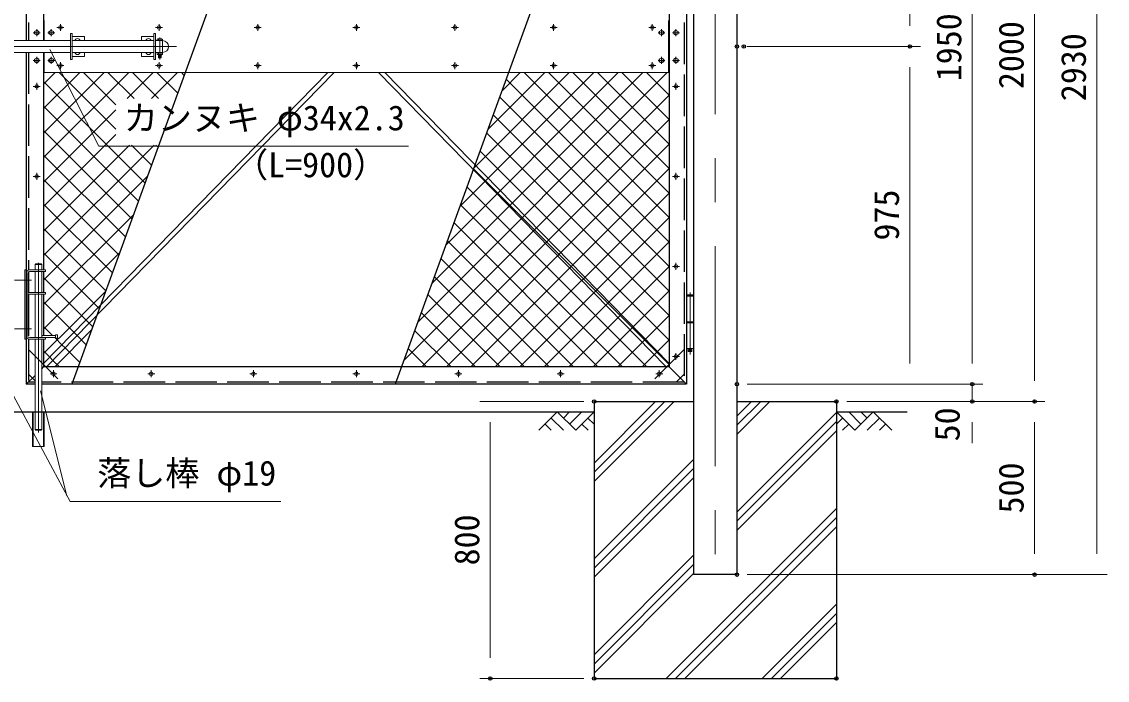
# Model space of a CAD drawing. Units: millimetres, scale not verified. Extents: x -6300 to 6300, y -4455 to 4455.
# Drawn here: x -2373 to 763, y -2113 to -211 of the extents above; entities that cross this region are included whole.
import ezdxf
from ezdxf.enums import TextEntityAlignment as Align

# ---------------------------------------------------------------- set-up
doc = ezdxf.new("R2010")
doc.units = ezdxf.units.MM
doc.header["$LTSCALE"] = 20
doc.header["$PDMODE"] = 32
doc.header["$PDSIZE"] = 10
doc.linetypes.add('DASHED', pattern=[7.5, 6, -1.5])
doc.linetypes.add('USER1', pattern=[50.8, 31.75, -6.35, 6.35, -6.35])
for name, color, linetype, lineweight in [('0-1_D-STR4', 7, 'Continuous', 25), ('0-2_D-BGD', 7, 'Continuous', 25), ('0-3_D-DCR-HCH', 7, 'Continuous', 13), ('0-4_D-STR-DIM', 7, 'Continuous', 13), ('0-6_Defpoints', 8, 'Continuous', 25), ('0-7_D-STR-TXT', 7, 'Continuous', 13), ('0-8_D-STR2', 7, 'Continuous', 13), ('0-9_D-STR1', 1, 'Continuous', 25), ('0-A_D-BMK', 2, 'USER1', 13), ('0-B_D-STR3', 3, 'Continuous', 13)]:
    doc.layers.add(name, color=color, linetype=linetype, lineweight=lineweight)
doc.styles.add('ＭＳ ゴシック', font='')
doc.styles.get('ＭＳ ゴシック').set_extended_font_data('MS Gothic')

msp = doc.modelspace()

# ---------------------------------------------------------------- linework, layer by layer
at = {"layer": '0-1_D-STR4'}
for p, q in [((-719.06, -1307.84), (-719.06, -2107.84)), ((-719.06, -1307.84), (-431.56, -1307.84)), ((-306.56, -1307.84), (-19.06, -1307.84)), ((-19.06, -1307.84), (-19.06, -2107.84)), ((-719.06, -2107.84), (-19.06, -2107.84))]:
    msp.add_line(p, q, dxfattribs=at)
at = {"layer": '0-2_D-BGD'}
for p, q in [((-4019.06, -1337.84), (-719.06, -1337.84)), ((-19.06, -1337.84), (185.22, -1337.84))]:
    msp.add_line(p, q, dxfattribs=at)
at = {"layer": '0-3_D-DCR-HCH'}
for p, q in [((-719.06, -1538.63), (-488.27, -1307.84)), ((-719.06, -1512.11), (-514.79, -1307.84)), ((-719.06, -1485.6), (-541.31, -1307.84)), ((-306.56, -1403.05), (-211.35, -1307.84)), ((-306.56, -1376.54), (-237.87, -1307.84)), ((-306.56, -1350.02), (-264.38, -1307.84)), ((-825.49, -1337.84), (-878.7, -1391.05)), ((-825.49, -1337.84), (-772.28, -1391.05)), ((-807.75, -1355.57), (-790.01, -1337.84)), ((-790.01, -1373.31), (-754.54, -1337.84)), ((-772.28, -1391.05), (-719.06, -1337.84)), ((-306.56, -1626.94), (-19.06, -1339.44)), ((34.15, -1391.05), (-19.06, -1337.84)), ((51.88, -1373.31), (16.41, -1337.84)), ((87.36, -1337.84), (34.15, -1391.05)), ((69.71, -1355.67), (51.88, -1337.84)), ((87.36, -1337.84), (140.57, -1391.05)), ((-860.96, -1373.31), (-843.14, -1391.05)), ((-843.23, -1355.57), (-807.59, -1391.05)), ((-754.54, -1373.31), (-736.72, -1391.05)), ((-736.8, -1355.57), (-719.06, -1373.23)), ((-306.56, -1653.46), (-19.06, -1365.96)), ((-1.33, -1355.57), (-19.06, -1373.23)), ((16.41, -1373.31), (-1.41, -1391.05)), ((105.1, -1355.57), (69.46, -1391.05)), ((122.83, -1373.31), (105.02, -1391.05)), ((-306.56, -1679.98), (-19.06, -1392.48)), ((-719.06, -1762.52), (-431.56, -1475.02)), ((-719.06, -1789.04), (-431.56, -1501.54)), ((-719.06, -1815.55), (-431.56, -1528.05)), ((-510.53, -2107.84), (-19.06, -1616.37)), ((-484.02, -2107.84), (-19.06, -1642.89)), ((-457.5, -2107.84), (-19.06, -1669.4)), ((-719.06, -2039.44), (-431.56, -1751.94)), ((-719.06, -2065.96), (-431.56, -1778.46)), ((-719.06, -2092.48), (-431.56, -1804.98)), ((-233.61, -2107.84), (-19.06, -1893.29)), ((-207.09, -2107.84), (-19.06, -1919.81)), ((-180.58, -2107.84), (-19.06, -1946.33))]:
    msp.add_line(p, q, dxfattribs=at)
at = {"layer": '0-4_D-STR-DIM'}
for p, q in [((733.44, -1747.84), (733.44, 1062.16)), ((193.44, -222.84), (193.44, 632.16)), ((373.44, 632.16), (373.44, -1197.84)), ((553.44, 632.16), (553.44, -1247.84)), ((-276.56, -282.84), (223.44, -282.84)), ((-256.56, -282.84), (223.44, -282.84)), ((193.44, -1197.84), (193.44, -342.84)), ((373.44, -1197.84), (373.44, -1137.84)), ((-276.56, -1257.84), (223.44, -1257.84)), ((-276.56, -1257.84), (403.44, -1257.84)), ((-276.56, -1257.84), (403.44, -1257.84)), ((373.44, -1257.84), (373.44, -1307.84)), ((-749.06, -1307.84), (-1049.06, -1307.84)), ((10.94, -1307.84), (403.44, -1307.84)), ((10.94, -1307.84), (583.44, -1307.84)), ((10.94, -1307.84), (583.44, -1307.84)), ((-1019.06, -1367.84), (-1019.06, -2047.84)), ((373.44, -1367.84), (373.44, -1427.84)), ((553.44, -1367.84), (553.44, -1747.84)), ((-276.56, -1807.84), (583.44, -1807.84)), ((-276.56, -1807.84), (763.44, -1807.84)), ((-749.06, -2107.84), (-1049.06, -2107.84))]:
    msp.add_line(p, q, dxfattribs=at)
at = {"layer": '0-6_Defpoints'}
for p, q in [((-1518.02, 692.16), (-2227.76, -1257.84)), ((-584.37, 692.16), (-1294.11, -1257.84))]:
    msp.add_line(p, q, dxfattribs=at)
for p in [(-306.56, -282.84), (-286.56, -282.84), (193.44, -282.84), (-306.56, -1257.84), (373.44, -1257.84), (-719.06, -1307.84), (-19.06, -1307.84), (373.44, -1307.84), (553.44, -1307.84), (-306.56, -1807.84), (553.44, -1807.84), (-1019.06, -2107.84), (-719.06, -2107.84), (-19.06, -2107.84)]:
    msp.add_point(p, dxfattribs=at)
at = {"layer": '0-7_D-STR-TXT'}
msp.add_line((-2242.03, -1580.22), (-2318.41, -1276.89), dxfattribs=at)
for points in [[(-1255.27, -570.09), (-2149.8, -570.09), (-2291.85, -291.47)], [(-1624.26, -1596.63), (-2233.26, -1596.63), (-2404.12, -1276.72)]]:
    msp.add_lwpolyline(points, dxfattribs=at)
at = {"layer": '0-8_D-STR2'}
for p, q in [((-2309.56, -391.49), (-2275.91, -357.84)), ((-2309.56, -462.2), (-2205.2, -357.84)), ((-2309.56, -532.91), (-2134.49, -357.84)), ((-2309.56, -603.62), (-2063.78, -357.84)), ((-2101.35, -521.56), (-2265.07, -357.84)), ((-2101.35, -450.85), (-2194.36, -357.84)), ((-2048.37, -433.12), (-2123.65, -357.84)), ((-2068.35, -433.12), (-1993.07, -357.84)), ((-1977.66, -433.12), (-2052.94, -357.84)), ((-1997.64, -433.12), (-1922.36, -357.84)), ((-1922.08, -417.98), (-1982.23, -357.84)), ((-1903.21, -366.14), (-1911.52, -357.84)), ((-1228.85, -1078.54), (-508.14, -357.84)), ((-1188.39, -967.37), (-578.86, -357.84)), ((-1147.92, -856.19), (-649.57, -357.84)), ((-1107.46, -745.02), (-720.28, -357.84)), ((-1066.99, -633.84), (-790.99, -357.84)), ((-1026.53, -522.67), (-861.7, -357.84)), ((-986.06, -411.49), (-932.41, -357.84)), ((-502.56, -776.84), (-921.57, -357.84)), ((-502.56, -706.13), (-850.86, -357.84)), ((-502.56, -635.42), (-780.15, -357.84)), ((-502.56, -564.71), (-709.44, -357.84)), ((-502.56, -494), (-638.73, -357.84)), ((-502.56, -423.29), (-568.01, -357.84)), ((-2016.43, -677.19), (-2309.56, -384.05)), ((-502.56, -847.55), (-973.4, -376.71)), ((-1269.31, -1189.72), (-502.56, -422.97)), ((-502.56, -918.26), (-992.27, -428.55)), ((-2035.29, -729.03), (-2309.56, -454.77)), ((-2309.56, -674.33), (-2101.35, -466.12)), ((-1216.72, -1207.84), (-502.56, -493.68)), ((-502.56, -988.97), (-1011.14, -480.4)), ((-2054.16, -780.88), (-2309.56, -525.48)), ((-502.56, -1059.68), (-1030.01, -532.24)), ((-2309.56, -745.04), (-2101.35, -536.83)), ((-1146.01, -1207.84), (-502.56, -564.39)), ((-2309.56, -815.75), (-2061.13, -567.32)), ((-2309.56, -886.47), (-1990.42, -567.32)), ((-1997.56, -625.35), (-2055.59, -567.32)), ((-1978.69, -573.51), (-1984.88, -567.32)), ((-502.56, -1130.39), (-1048.88, -584.08)), ((-2073.03, -832.72), (-2309.56, -596.19)), ((-2309.56, -957.18), (-2008.9, -656.51)), ((-1075.3, -1207.84), (-502.56, -635.1)), ((-502.56, -1201.11), (-1067.75, -635.92)), ((-2091.9, -884.56), (-2309.56, -666.9)), ((-566.54, -1207.84), (-1086.62, -687.76)), ((-1004.59, -1207.84), (-502.56, -705.81)), ((-2110.77, -936.4), (-2309.56, -737.61)), ((-637.25, -1207.84), (-1105.49, -739.6)), ((-2309.56, -1027.89), (-2049.36, -767.68)), ((-933.88, -1207.84), (-502.56, -776.52)), ((-2129.64, -988.24), (-2309.56, -808.32)), ((-707.96, -1207.84), (-1124.36, -791.45)), ((-778.68, -1207.84), (-1143.22, -843.29)), ((-863.17, -1207.84), (-502.56, -847.23)), ((-2309.56, -1098.6), (-2089.83, -878.86)), ((-849.39, -1207.84), (-1162.09, -895.13)), ((-792.46, -1207.84), (-502.56, -917.94)), ((-920.1, -1207.84), (-1180.96, -946.97)), ((-2265.06, -1124.81), (-2130.29, -990.03)), ((-990.81, -1207.84), (-1199.83, -998.81)), ((-721.75, -1207.84), (-502.56, -988.65)), ((-1061.52, -1207.84), (-1218.7, -1050.66)), ((-651.04, -1207.84), (-502.56, -1059.36)), ((-2283.39, -1117.34), (-2309.56, -1091.16)), ((-2309.56, -1169.31), (-2265.59, -1125.34)), ((-2277.38, -1207.84), (-2170.76, -1101.21)), ((-1132.23, -1207.84), (-1237.57, -1102.5)), ((-1202.94, -1207.84), (-1256.44, -1154.34)), ((-580.33, -1207.84), (-502.56, -1130.07)), ((-1273.65, -1207.84), (-1275.31, -1206.18)), ((-509.62, -1207.84), (-502.56, -1200.79))]:
    msp.add_line(p, q, dxfattribs=at)
for points in [[(-2148.51, -1040.09), (-2151.83, -1036.76), (-2309.56, -879.03)], [(-2167.38, -1091.93), (-2177.58, -1081.72), (-2186.78, -1072.53), (-2309.56, -949.74)], [(-2186.25, -1143.77), (-2212.53, -1117.49), (-2221.72, -1108.29), (-2309.56, -1020.45)], [(-2205.11, -1195.61), (-2247.48, -1153.25), (-2256.67, -1144.06), (-2277.39, -1123.34)], [(-2263.6, -1207.84), (-2282.42, -1189.02), (-2291.61, -1179.82), (-2309.56, -1161.87)]]:
    msp.add_lwpolyline(points, dxfattribs=at)
at = {"layer": '0-9_D-STR1'}
for p, q in [((-431.56, 1109.16), (-431.56, -1807.84)), ((-306.56, 1109.16), (-306.56, -1807.84)), ((-2359.56, 692.16), (-2359.56, -265.84)), ((-452.56, 692.16), (-452.56, -1257.84)), ((-2309.56, 642.16), (-2309.56, -265.84)), ((-502.56, 642.16), (-502.56, -1207.84)), ((-2359.56, -299.84), (-2359.56, -1257.84)), ((-2309.56, -299.84), (-2309.56, -927.84)), ((-2309.56, -932.34), (-2309.56, -993.34)), ((-2309.56, -997.84), (-2309.56, -1117.34)), ((-2309.56, -1127.84), (-2309.56, -1207.84)), ((-2315.06, -1213.34), (-2309.56, -1207.84)), ((-502.56, -1207.84), (-2309.56, -1207.84)), ((-452.56, -1257.84), (-502.56, -1207.84)), ((-2359.56, -1257.84), (-2334.06, -1232.34)), ((-2334.06, -1257.84), (-2359.56, -1257.84)), ((-452.81, -1257.84), (-2315.06, -1257.84)), ((-306.56, -1807.84), (-431.56, -1807.84))]:
    msp.add_line(p, q, dxfattribs=at)
at = {"layer": '0-9_D-STR1', "linetype": 'DASHED'}
for p, q in [((-2353.56, 686.16), (-2353.56, -265.84)), ((-458.56, 686.16), (-458.56, -1251.84)), ((-2353.56, -299.84), (-2353.56, -928.35)), ((-2353.56, -933.48), (-2353.56, -993.34)), ((-2353.56, -997.84), (-2353.56, -1122.19)), ((-2353.56, -1127.32), (-2353.56, -1251.84)), ((-2334.06, -1251.84), (-2353.31, -1251.84)), ((-458.81, -1251.84), (-2315.06, -1251.84))]:
    msp.add_line(p, q, dxfattribs=at)
at = {"layer": '0-A_D-BMK'}
for p, q in [((-369.06, 1172.7), (-369.06, -1845.7)), ((-2261.06, -217.84), (-2261.06, -237.84)), ((-1976.06, -217.84), (-1976.06, -237.84)), ((-1691.06, -217.84), (-1691.06, -237.84)), ((-1406.06, -217.84), (-1406.06, -237.84)), ((-1121.06, -217.84), (-1121.06, -237.84)), ((-836.06, -217.84), (-836.06, -237.84)), ((-551.06, -217.84), (-551.06, -237.84)), ((-2339.56, -242.84), (-2319.56, -242.84)), ((-2329.56, -232.84), (-2329.56, -252.84)), ((-2297.56, -242.84), (-2277.56, -242.84)), ((-2287.56, -232.84), (-2287.56, -252.84)), ((-2271.06, -227.84), (-2251.06, -227.84)), ((-1986.06, -227.84), (-1966.06, -227.84)), ((-1701.06, -227.84), (-1681.06, -227.84)), ((-1416.06, -227.84), (-1396.06, -227.84)), ((-1131.06, -227.84), (-1111.06, -227.84)), ((-846.06, -227.84), (-826.06, -227.84)), ((-561.06, -227.84), (-541.06, -227.84)), ((-534.56, -242.84), (-514.56, -242.84)), ((-524.56, -232.84), (-524.56, -252.84)), ((-492.56, -242.84), (-472.56, -242.84)), ((-482.56, -232.84), (-482.56, -252.84)), ((-1973.81, -257.09), (-1973.81, -319.99)), ((-1925.61, -282.84), (-2855.61, -282.84)), ((-2329.56, -312.84), (-2329.56, -332.84)), ((-2287.56, -332.84), (-2287.56, -312.84)), ((-524.56, -312.84), (-524.56, -332.84)), ((-482.56, -312.84), (-482.56, -332.84)), ((-2339.56, -322.84), (-2319.56, -322.84)), ((-2297.56, -322.84), (-2277.56, -322.84)), ((-2271.06, -337.84), (-2251.06, -337.84)), ((-2261.06, -327.84), (-2261.06, -347.84)), ((-1986.06, -337.84), (-1966.06, -337.84)), ((-1976.06, -327.84), (-1976.06, -347.84)), ((-1701.06, -337.84), (-1681.06, -337.84)), ((-1691.06, -327.84), (-1691.06, -347.84)), ((-1416.06, -337.84), (-1396.06, -337.84)), ((-1406.06, -327.84), (-1406.06, -347.84)), ((-1131.06, -337.84), (-1111.06, -337.84)), ((-1121.06, -327.84), (-1121.06, -347.84)), ((-846.06, -337.84), (-826.06, -337.84)), ((-836.06, -327.84), (-836.06, -347.84)), ((-561.06, -337.84), (-541.06, -337.84)), ((-551.06, -327.84), (-551.06, -347.84)), ((-534.56, -322.84), (-514.56, -322.84)), ((-492.56, -322.84), (-472.56, -322.84)), ((-2319.56, -397.84), (-2339.56, -397.84)), ((-2329.56, -387.84), (-2329.56, -407.84)), ((-492.56, -397.84), (-472.56, -397.84)), ((-482.56, -387.84), (-482.56, -407.84)), ((-2339.56, -657.84), (-2319.56, -657.84)), ((-2329.56, -647.84), (-2329.56, -667.84)), ((-472.56, -657.84), (-492.56, -657.84)), ((-482.56, -647.84), (-482.56, -667.84)), ((-2324.56, -907), (-2324.56, -1397.7)), ((-482.56, -907.84), (-482.56, -927.84)), ((-472.56, -917.84), (-492.56, -917.84)), ((-2393.92, -957.84), (-2368.92, -957.84)), ((-2344.21, -957.84), (-2369.21, -957.84)), ((-442.06, -993.3), (-442.06, -1171.92)), ((-2393.92, -1097.84), (-2368.92, -1097.84)), ((-2344.21, -1097.84), (-2369.21, -1097.84)), ((-438.06, -1158.84), (-446.06, -1158.84)), ((-492.56, -1177.84), (-472.56, -1177.84)), ((-482.56, -1167.84), (-482.56, -1187.84)), ((-2281.06, -1217.84), (-2281.06, -1237.84)), ((-1998.56, -1217.84), (-1998.56, -1237.84)), ((-1703.56, -1217.84), (-1703.56, -1237.84)), ((-1406.06, -1217.84), (-1406.06, -1237.84)), ((-1111.06, -1217.84), (-1111.06, -1237.84)), ((-816.06, -1217.84), (-816.06, -1237.84)), ((-531.06, -1217.84), (-531.06, -1237.84)), ((-2291.06, -1227.84), (-2271.06, -1227.84)), ((-2008.56, -1227.84), (-1988.56, -1227.84)), ((-1713.56, -1227.84), (-1693.56, -1227.84)), ((-1416.06, -1227.84), (-1396.06, -1227.84)), ((-1121.06, -1227.84), (-1101.06, -1227.84)), ((-826.06, -1227.84), (-806.06, -1227.84)), ((-541.06, -1227.84), (-521.06, -1227.84))]:
    msp.add_line(p, q, dxfattribs=at)
at = {"layer": '0-B_D-STR3'}
for p, q in [((-2307.56, -265.84), (-2307.56, -207.84)), ((-504.56, -357.84), (-504.56, -207.84)), ((-2231.57, -245.34), (-2231.57, -320.34)), ((-2231.57, -245.34), (-2227.07, -245.34)), ((-2227.07, -245.34), (-2227.07, -320.34)), ((-1991.07, -245.34), (-1991.07, -320.34)), ((-1986.57, -245.34), (-1991.07, -245.34)), ((-1986.57, -245.34), (-1986.57, -320.34)), ((-2231.57, -265.84), (-2506.56, -265.84)), ((-2227.07, -254.34), (-2191.57, -254.34)), ((-1991.07, -265.84), (-2227.07, -265.84)), ((-2191.57, -254.34), (-2191.57, -265.84)), ((-2026.57, -254.34), (-2026.57, -265.84)), ((-1991.07, -254.34), (-2026.57, -254.34)), ((-1965.81, -265.84), (-1986.57, -265.84)), ((-1981.91, -261.14), (-1981.91, -265.84)), ((-1967.75, -260.34), (-1980.01, -260.34)), ((-1977.81, -261.14), (-1977.81, -265.84)), ((-1969.81, -261.14), (-1969.81, -265.84)), ((-1965.81, -265.84), (-1965.81, -299.84)), ((-1965.71, -261.14), (-1965.71, -265.84)), ((-2231.57, -299.84), (-2506.56, -299.84)), ((-2307.56, -357.84), (-2307.56, -299.84)), ((-1991.07, -299.84), (-2227.07, -299.84)), ((-2227.07, -311.34), (-2191.57, -311.34)), ((-2191.57, -299.84), (-2191.57, -311.34)), ((-2026.57, -299.84), (-2026.57, -311.34)), ((-1991.07, -311.34), (-2026.57, -311.34)), ((-1965.81, -299.84), (-1986.57, -299.84)), ((-1981.91, -299.84), (-1981.91, -305.54)), ((-1965.71, -305.54), (-1981.91, -305.54)), ((-1967.38, -306.34), (-1979.97, -306.34)), ((-1977.81, -299.84), (-1977.81, -305.54)), ((-1977.81, -306.34), (-1977.81, -315.04)), ((-1977.01, -306.34), (-1977.01, -315.84)), ((-1970.61, -306.34), (-1970.61, -315.84)), ((-1969.81, -299.84), (-1969.81, -305.54)), ((-1969.81, -306.34), (-1969.81, -315.04)), ((-1965.71, -299.84), (-1965.71, -305.54)), ((-2231.57, -320.34), (-2227.07, -320.34)), ((-1986.57, -320.34), (-1991.07, -320.34)), ((-1969.81, -315.04), (-1977.81, -315.04)), ((-1977.01, -315.84), (-1977.81, -315.04)), ((-1970.61, -315.84), (-1977.01, -315.84)), ((-1970.61, -315.84), (-1969.81, -315.04)), ((-2309.56, -357.84), (-502.56, -357.84)), ((-1488.44, -357.84), (-2309.56, -1198.19)), ((-1470.26, -357.84), (-2300.81, -1207.84)), ((-1341.87, -357.84), (-511.32, -1207.84)), ((-1323.69, -357.84), (-502.56, -1198.19)), ((-2364.06, -1127.84), (-2364.06, -927.84)), ((-2359.56, -927.84), (-2364.06, -927.84)), ((-2355.06, -1118.84), (-2355.06, -936.84)), ((-2304.56, -927.84), (-2350.56, -927.84)), ((-2304.56, -932.34), (-2350.56, -932.34)), ((-2334.06, -912.09), (-2332.06, -910.09)), ((-2315.06, -912.09), (-2334.06, -912.09)), ((-2334.06, -927.84), (-2334.06, -912.09)), ((-2334.06, -993.34), (-2334.06, -932.34)), ((-2317.06, -910.09), (-2332.06, -910.09)), ((-2317.06, -910.09), (-2315.06, -912.09)), ((-2315.06, -927.84), (-2315.06, -912.09)), ((-2315.06, -993.34), (-2315.06, -932.34)), ((-2304.56, -932.34), (-2304.56, -927.84)), ((-2304.56, -993.34), (-2355.06, -993.34)), ((-2304.56, -997.84), (-2355.06, -997.84)), ((-2334.06, -1123.34), (-2334.06, -997.84)), ((-2315.06, -1123.34), (-2315.06, -997.84)), ((-2304.56, -997.84), (-2304.56, -993.34)), ((-450.56, -999.84), (-451.56, -1000.84)), ((-451.56, -1000.84), (-451.56, -1003.84)), ((-432.56, -1000.84), (-451.56, -1000.84)), ((-433.56, -999.84), (-450.56, -999.84)), ((-432.56, -1000.84), (-433.56, -999.84)), ((-432.56, -1000.84), (-432.56, -1003.84)), ((-431.56, -1003.84), (-452.56, -1003.84)), ((-452.56, -1003.84), (-452.56, -1154.84)), ((-431.56, -1003.84), (-431.56, -1154.84)), ((-431.56, -1077.84), (-452.56, -1077.84)), ((-431.56, -1080.84), (-452.56, -1080.84)), ((-2359.56, -1127.84), (-2364.06, -1127.84)), ((-2350.56, -1123.34), (-2275.06, -1123.34)), ((-2350.56, -1127.84), (-2304.56, -1127.84)), ((-2334.06, -1388.34), (-2334.06, -1127.84)), ((-2315.06, -1117.34), (-2275.06, -1117.34)), ((-2315.06, -1388.34), (-2315.06, -1127.84)), ((-2304.56, -1127.84), (-2304.56, -1123.34)), ((-2275.06, -1125.34), (-2275.06, -1115.34)), ((-2269.06, -1125.34), (-2275.06, -1125.34)), ((-431.56, -1154.84), (-452.56, -1154.84)), ((-447.56, -1154.84), (-447.56, -1162.84)), ((-436.56, -1154.84), (-436.56, -1162.84)), ((-446.56, -1163.84), (-447.56, -1162.84)), ((-436.56, -1162.84), (-447.56, -1162.84)), ((-437.56, -1163.84), (-446.56, -1163.84)), ((-436.56, -1162.84), (-437.56, -1163.84)), ((-2339.26, -1437.84), (-2339.26, -1337.84)), ((-2309.86, -1337.84), (-2309.86, -1437.84)), ((-2307.56, -1337.84), (-2307.56, -1437.84)), ((-2334.06, -1388.34), (-2315.06, -1388.34)), ((-2334.06, -1388.34), (-2332.06, -1390.34)), ((-2317.06, -1390.34), (-2332.06, -1390.34)), ((-2317.06, -1390.34), (-2315.06, -1388.34))]:
    msp.add_line(p, q, dxfattribs=at)
at = {"layer": '0-B_D-STR3', "linetype": 'DASHED'}
for p, q in [((-2353.56, -1158.02), (-2259.56, -1251.84)), ((-458.56, -1157.84), (-552.56, -1251.84)), ((-2353.56, -1228.66), (-2332.56, -1249.62)), ((-458.56, -1228.66), (-481.79, -1251.84))]:
    msp.add_line(p, q, dxfattribs=at)
at = {"layer": '0-B_D-STR3'}
for points in [[(-2336.06, -239.08), (-2329.56, -235.33), (-2323.06, -239.08), (-2323.06, -246.59), (-2329.56, -250.34), (-2336.06, -246.59)], [(-2294.06, -239.08), (-2287.56, -235.33), (-2281.06, -239.08), (-2281.06, -246.59), (-2287.56, -250.34), (-2294.06, -246.59)], [(-531.06, -239.08), (-524.56, -235.33), (-518.06, -239.08), (-518.06, -246.59), (-524.56, -250.34), (-531.06, -246.59)], [(-489.06, -239.08), (-482.56, -235.33), (-476.06, -239.08), (-476.06, -246.59), (-482.56, -250.34), (-489.06, -246.59)], [(-2336.06, -319.08), (-2329.56, -315.33), (-2323.06, -319.08), (-2323.06, -326.59), (-2329.56, -330.34), (-2336.06, -326.59)], [(-2294.06, -319.08), (-2287.56, -315.33), (-2281.06, -319.08), (-2281.06, -326.59), (-2287.56, -330.34), (-2294.06, -326.59)], [(-531.06, -319.08), (-524.56, -315.33), (-518.06, -319.08), (-518.06, -326.59), (-524.56, -330.34), (-531.06, -326.59)], [(-489.06, -319.08), (-482.56, -315.33), (-476.06, -319.08), (-476.06, -326.59), (-482.56, -330.34), (-489.06, -326.59)]]:
    msp.add_lwpolyline(points, close=True, dxfattribs=at)
for points in [[(-2269.06, -1125.34), (-2269.06, -1115.34), (-2275.06, -1115.34)], [(-2307.56, -1437.84), (-2341.56, -1437.84), (-2341.56, -1337.84)]]:
    msp.add_lwpolyline(points, dxfattribs=at)
for centre, radius in [((-2329.56, -242.84), 6.25), ((-2287.56, -242.84), 6.25), ((-2261.06, -227.84), 5.25), ((-1976.06, -227.84), 5.25), ((-1691.06, -227.84), 5.25), ((-1406.06, -227.84), 5.25), ((-1121.06, -227.84), 5.25), ((-836.06, -227.84), 5.25), ((-551.06, -227.84), 5.25), ((-524.56, -242.84), 6.25), ((-482.56, -242.84), 6.25), ((-2329.56, -322.84), 6.25), ((-2287.56, -322.84), 6.25), ((-2261.06, -337.84), 5.25), ((-1976.06, -337.84), 5.25), ((-1691.06, -337.84), 5.25), ((-1406.06, -337.84), 5.25), ((-1121.06, -337.84), 5.25), ((-836.06, -337.84), 5.25), ((-551.06, -337.84), 5.25), ((-524.56, -322.84), 6.25), ((-482.56, -322.84), 6.25), ((-2329.56, -397.84), 5.25), ((-482.56, -397.84), 5.25), ((-2329.56, -657.84), 5.25), ((-482.56, -657.84), 5.25), ((-482.56, -917.84), 5.25), ((-442.06, -1158.84), 2), ((-482.56, -1177.84), 5.25), ((-2281.06, -1227.84), 5.25), ((-1998.56, -1227.84), 5.25), ((-1703.56, -1227.84), 5.25), ((-1406.06, -1227.84), 5.25), ((-1111.06, -1227.84), 5.25), ((-816.06, -1227.84), 5.25), ((-531.06, -1227.84), 5.25)]:
    msp.add_circle(centre, radius, dxfattribs=at)
for centre, radius, start, end in [((-2211.57, -267.84), 8, 14.47751, 165.52249), ((-2006.57, -267.84), 8, 14.47751, 165.52249), ((-1979.86, -263.35), 3.02, 47.18249, 132.81751), ((-1973.81, -270.74), 10.4, 67.38014, 112.61986), ((-1967.76, -263.36), 3.03, 47.363, 132.637), ((-1965.81, -282.84), 17, 270, 90), ((-2211.57, -297.84), 8, 194.47751, 345.52249), ((-2006.57, -297.84), 8, 194.47751, 345.52249), ((-1979.86, -303.32), 3.02, 227.28053, 312.71947), ((-1973.81, -295.94), 10.4, 247.38014, 292.61986), ((-1967.76, -303.4), 2.96, 226.1605, 313.8395), ((-2350.56, -936.84), 9, 90, 180), ((-2350.56, -936.84), 4.5, 90, 180), ((-2350.56, -1118.84), 9, 180, 270), ((-2350.56, -1118.84), 4.5, 180, 270)]:
    msp.add_arc(centre, radius, start, end, dxfattribs=at)

# ---------------------------------------------------------------- texts
at = {"layer": '0-4_D-STR-DIM', "style": 'ＭＳ ゴシック'}
for s, p in [('1950', (363.31, -383.19)), ('2000', (543.31, -405.71)), ('2930', (723.31, -440.71)), ('975', (183.31, -843.05)), ('50', (358.56, -1422.99)), ('500', (543.31, -1631.15)), ('800', (-1029.19, -1781.15))]:
    msp.add_text(s, height=72.14, rotation=90, dxfattribs=at).set_placement(p, align=Align.BOTTOM_LEFT)
at = {"layer": '0-7_D-STR-TXT', "style": 'ＭＳ ゴシック'}
for s, p in [('カンヌキ φ34x2.3', (-2077.99, -546.64)), ('（L=900）', (-1759.29, -681.99)), ('落し棒 φ19', (-2154.59, -1572.23))]:
    msp.add_text(s, height=72.14, dxfattribs=at).set_placement(p, align=Align.BOTTOM_LEFT)

doc.saveas('drawing.dxf')
